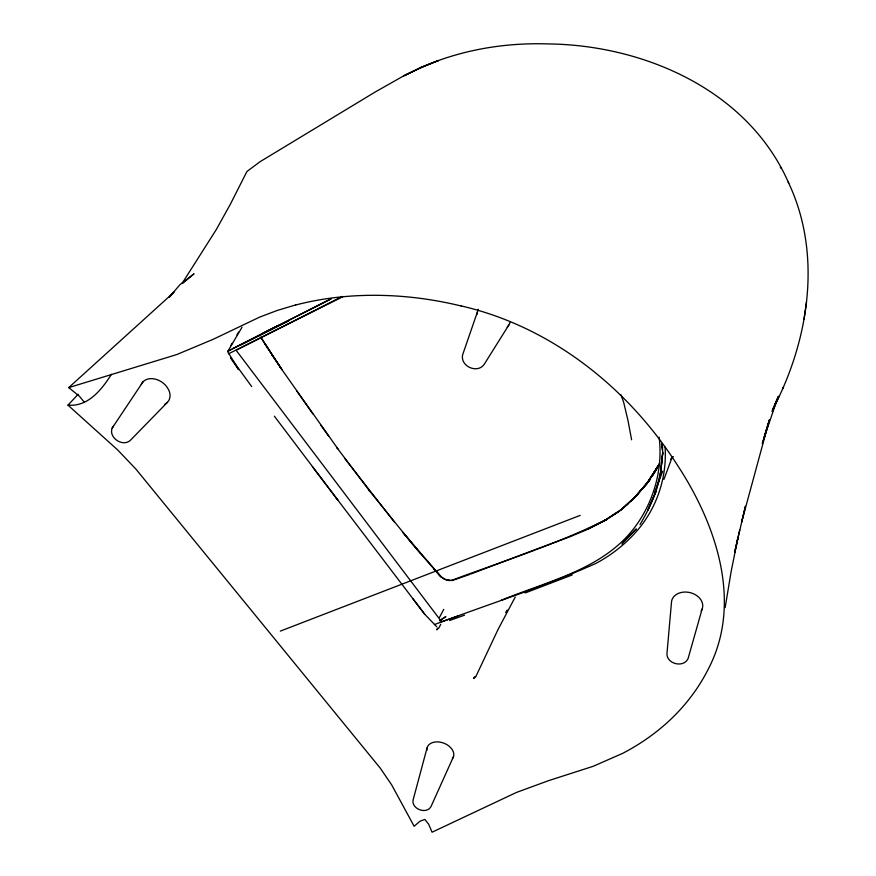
<?xml version="1.0" encoding="UTF-8"?>
<svg xmlns="http://www.w3.org/2000/svg" width="876" height="876" viewBox="0 0 876 876"><rect width="100%" height="100%" fill="white"/><g stroke="black" fill="none" stroke-linecap="round" stroke-linejoin="round"><path stroke-width="1.31" d="M660.504 473.478L662.727 452.782L660.504 473.478L662.727 452.782L662.289 443.486M773.026 408.873C808.822 340.644 822.476 254.927 788.75 183.204L788.17 182.088M804.004 319.302L806.511 302.001M725.164 607.583L731.142 571.535L737.91 537.963L734.69 552.318L739.716 529.925M736.497 544.259L745.432 506.229L741.6 522.195L769.467 419.604L763.533 439.511L778.096 396.729L772.227 411.567M143.018 381.816L112.15 428.112C108.449 437.737 122.662 447.231 130.272 440.409L167.415 402.347M655.303 493.122L655.806 491.677L647.835 510.117L655.303 493.122L660.756 471.89C657.777 490.834 649.674 508.244 639.995 524.593M427.061 747.896L413.056 800.138C411.457 809.391 427.378 814.855 431.244 806.04L453.571 756.426M662.694 471.2L654.58 492.64M702.114 609.094L688.087 658.544C683.838 667.994 667.205 664.282 666.921 654.076L671.443 602.765A15.812 12.067 12.7 0 1 690.715 592.789A15.812 12.067 12.7 0 1 701.128 610.988M763.226 440.508L762.339 443.497L767.058 427.718M764.715 435.569L768.263 423.612M477.508 311.692L462.616 354.846C460.075 366.42 477.716 374.151 484.297 364.175L508.759 325.16M663.92 479.369L672.023 457.557M772.282 411.413L776.859 399.828M773.026 409.563L778.972 396.094L772.336 410.253M474.65 676.754L473.522 678.528L475.701 676.874L498.181 629.22L515.241 597.016M775.348 404.274L776.366 402.128M782.487 389.064L783.505 386.918M437.715 628.191L436.631 629.811L438.865 627.939L440.77 624.26M439.456 617.438L443.738 609.357M505.704 612.609L507.095 610.024M242.039 327.23L227.661 351.594L238.568 369.595L230.487 357.758M236.969 334.895L238.568 332.07M653.606 473.883L658.062 466.076L647.988 482.03L635.1 497.075L649.653 480.07M230.979 345.308L232.085 343.403M651.689 476.61L659.847 462.78M651.744 476.61L658.632 465.528L647.572 482.556L657.099 467.685M652.664 475.296L657.756 467.313M646.685 483.541L657.996 466.131M112.15 428.112L113.322 426.371M182.12 283.386L216.328 229.512L230.498 203.955L246.922 171.499L260.161 161.644L375.125 92.046L403.431 76.015L421.422 67.332C461.17 49.822 504.915 42.486 548.223 43.92L548.956 43.931C645.086 45.278 748.63 90.841 788.75 183.204M647.988 482.03L648.492 481.307L635.877 496.166M111.46 374.315C101.704 389.568 88.147 407.011 67.967 405.128L117.789 450.056L135.889 469.076L380.359 768.263L391.714 784.962L414.14 826.276L420.031 821.195L424.827 819.443L428.572 824.064L432.087 832.2L516.424 792.452L549 780.505L593.019 766.358L622.54 753.426A304.925 231.253 23.1 0 0 708.071 669.483C743.297 602.688 715.933 523.618 677.214 464.86C628.015 387.783 551.179 326.628 461.159 305.921M648.809 481.055L635.253 496.9L622.617 508.584L620.712 509.898L636.929 495.301L622.617 508.584L604.21 520.716L587.391 529.301L606.28 519.61L604.44 520.76L586.383 529.881L569.597 536.889L535.575 549.46M647.112 483.694L631.147 501.039M67.967 405.128L78.161 394.266M169.473 297.008L179.876 284.755L194.012 273.805L182.493 283.485M169.287 297.194L173.941 292.255L68.722 387.608L79.333 396.171L84.337 402.259M621.818 544.051L636.195 529.137L622.781 542.244M634.071 531.272L636.195 529.137M670.556 459.254L673.37 456.593M626.121 505.54L628.125 503.733M439.708 620.788L445.884 616.605L439.697 620.537M621.084 510.029L604.44 520.76L618.368 511.858M228.943 350.849L231.319 349.524M228.089 350.958L330.493 299.012M606.28 519.61C556.523 544.335 502.791 561.286 451.009 580.558M228.494 353.827L342.943 296.657M232.512 348.856L277.944 325.85M262.8 333.187L278.415 325.292M279.148 325.237L295.124 317.178M296.274 316.608L331.194 298.99M241.042 344.903L288.554 320.977M342.341 296.416L236.093 350.247L441.613 621.752L457.71 616.167M403.431 76.015L421.422 67.332L405.161 75.161M572.236 574.941L525.14 592.964M280.331 631.114L580.208 515.373M470.795 574.021L534.338 549.931M500.93 600.432C547.577 580.974 603.115 569.718 635.089 526.859C653.956 501.335 663.033 468.769 659.135 437.201M469.525 574.503L452.257 580.547L444.986 579.31L440.956 576.769L419.812 552.789M449.618 620.504L464.576 615.138M434.408 624.588C488.282 604.232 543.536 586.986 596.074 563.323C611.492 555.077 625.442 544.106 636.929 530.9C656.858 508.036 667.096 477.343 665.081 447.099M68.722 387.608L176.613 354.616L213.087 339.351L259.57 317.145L277.342 310.411L295.705 304.914M449.892 580.613C442.457 580.427 438.197 573.473 433.686 568.633L441.088 576.802L402.85 532.422M412.99 598.899L424.674 614.175L436.763 626.789M411.282 542.693L419.965 552.844L403.004 532.477M411.435 542.748L368.5 489.607L369.475 490.845L336.844 447.57M394.43 522.096L344.826 458.564M312.414 466.678L424.674 614.175M274.374 416.199L337.95 500.284L335.771 497.382M230.815 357.89L251.697 386.568M336.986 447.614L337.829 448.786L280.156 367.164M320.879 425.265L328.883 436.467M312.852 413.943L296.646 390.86M272.162 355.218L282.072 369.792L265.001 343.885L272.305 355.251M280.298 367.197L260.906 337.293M260.741 337.227L265.001 344.071M780.308 167.097L780.845 168.137M620.985 394.791L623.657 402.292L628.004 420.568L631.607 439.796M662.125 443.771L662.497 447.8M661.796 444.384L662.179 449.727M295.749 304.99A304.925 231.253 23.1 0 1 461.192 305.998M426.875 750.447A13.939 9.614 20.3 0 1 434.233 742.136A13.939 9.614 20.3 0 1 449.158 746.21L451.501 748.586A13.939 9.614 20.3 0 1 452.454 758.682M164.819 404.197A15.998 11.935 34.8 0 0 168.641 389.776L166.539 386.425A15.998 11.935 34.8 0 0 152.544 378.684A15.998 11.935 34.8 0 0 141.288 384.4M510.226 321.645A17.181 14.574 25.8 0 1 507.204 327.186M477.179 314.243A17.181 14.574 25.8 0 1 478.34 309.283M650.364 478.822L648.295 482.139L650.485 478.723M438.449 60.543L419.943 67.934L438.449 60.543"/></g></svg>
